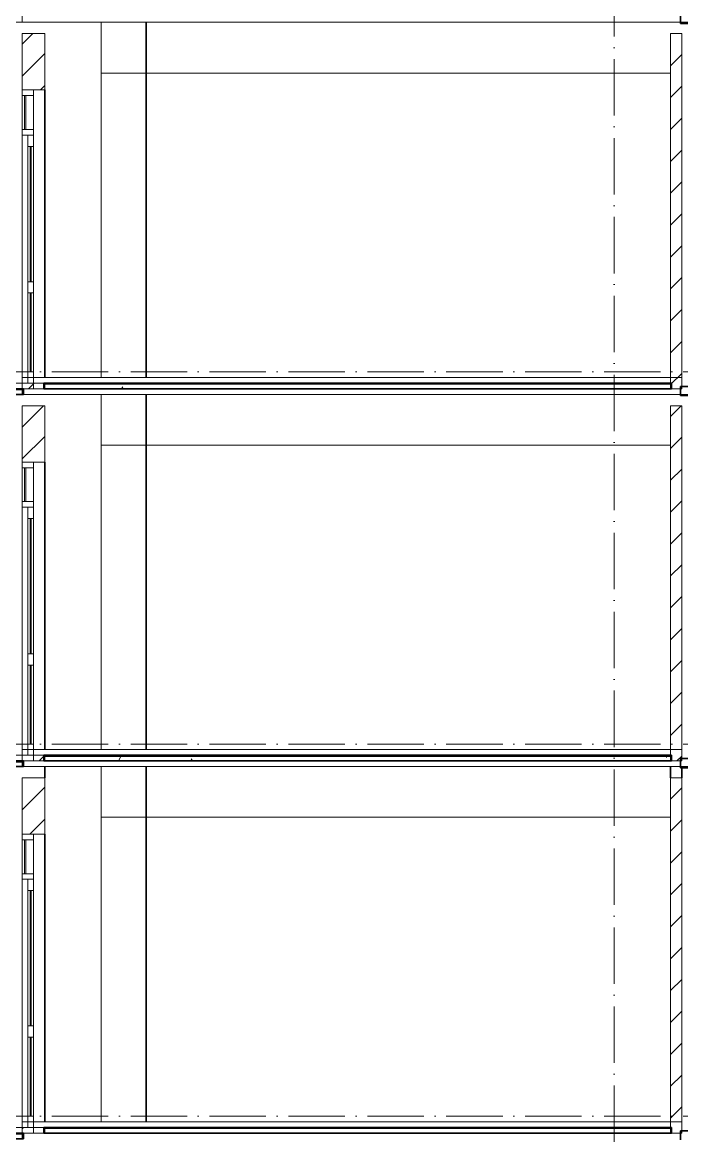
# Model space of a CAD drawing. Header units: millimetres. Extents: x -4940 to 55609, y -15283 to 93540.
# Drawn here: x 1100 to 6950, y 48100 to 58000 of the extents above; entities that cross this region are included whole.
import ezdxf

# ---------------------------------------------------------------- set-up
doc = ezdxf.new("R2010")
doc.units = ezdxf.units.MM
doc.linetypes.add('Grid Line', pattern=[14, 10, -2, 0, -2])
for name, color, linetype, lineweight in [('A-FLOR-MCUT', 3, 'Continuous', 9), ('CUA', 31, 'Continuous', 9), ('HATCH-TUONG', 152, 'Continuous', 9), ('NET CAT', 3, 'Continuous', 5), ('NET CATConcrete', 3, 'Continuous', 5), ('NET-CAT', 3, 'Continuous', 9), ('NET-THAY', 2, 'Continuous', 15), ('TRUC', 225, 'Continuous', 5)]:
    doc.layers.add(name, color=color, linetype=linetype, lineweight=lineweight)
pattern_1 = [(0, (21278.48, 39800), (1625.6, 406.4), [67.056, -1152.144, 67.056, -1152.144, -6502.4]), (0, (21278.48, 39800), (1625.6, 406.4), [-2438.4, 67.056, -2371.344, 67.056, -1152.144, -2844.8]), (0, (21278.48, 39800), (1625.6, 406.4), [-6096, 67.056, -745.744, 67.056, -1964.944]), (120, (21888.08, 40003.2), (-1164.753, 1204.611), [67.056, -1152.144, 67.056, -7654.544]), (120, (21888.08, 40003.2), (-1164.753, 1204.611), [-1286.256, -1152.144, 67.056, -2371.344, -4064]), (120, (21888.08, 40003.2), (-1164.753, 1204.611), [-4876.8, 67.056, -1152.144, 67.056, -2777.744]), (120, (21888.08, 40003.2), (-1164.753, 1204.611), [-6163.056, -745.744, 67.056, -1964.944]), (240, (22091.28, 40816), (-460.847, -1611.011), [67.056, -1152.144, 67.056, -7654.544]), (240, (22091.28, 40816), (-460.847, -1611.011), [-1286.256, -1152.144, 67.056, -2371.344, -4064]), (240, (22091.28, 40816), (-460.847, -1611.011), [-4876.8, 67.056, -1152.144, 67.056, -2777.744]), (240, (22091.28, 40816), (-460.847, -1611.011), [-6163.056, -745.744, 67.056, -1964.944])]
pattern_2 = [(45, (21278.48, 39800), (-141.4214, 141.4214), [])]

# ---------------------------------------------------------------- blocks, each defined once
blk = doc.blocks.new('CUA LO GIA - DB6-202766-MẶT CẮT A-A')
at = {"layer": 'CUA', "color": 130}
for p, q in [((1099.9, 24400), (1099.9, 24350)), ((1199.9, 24400), (1099.9, 24400)), ((1199.9, 24350), (1199.9, 24400)), ((1099.9, 24350), (1199.9, 24350)), ((1099.9, 24050), (1099.9, 24350)), ((1119.9, 24350), (1119.9, 24050)), ((1129.9, 24350), (1119.9, 24350)), ((1129.9, 24050), (1129.9, 24350)), ((1199.9, 24050), (1199.9, 24350)), ((1099.9, 24050), (1099.9, 24000)), ((1199.9, 24050), (1099.9, 24050)), ((1099.9, 24000), (1199.9, 24000)), ((1099.9, 21850), (1099.9, 24000)), ((1119.9, 24050), (1129.9, 24050)), ((1199.9, 24000), (1149.9, 24000)), ((1149.9, 24000), (1149.9, 23900)), ((1199.9, 24000), (1199.9, 24050)), ((1199.9, 23900), (1199.9, 24000)), ((1149.9, 23900), (1199.9, 23900)), ((1149.9, 23900), (1149.9, 22700)), ((1169.9, 23900), (1169.9, 22700)), ((1179.9, 23900), (1169.9, 23900)), ((1179.9, 22700), (1179.9, 23900)), ((1199.9, 23900), (1199.9, 22700)), ((1199.9, 22700), (1149.9, 22700)), ((1149.9, 22700), (1149.9, 22600)), ((1169.9, 22700), (1179.9, 22700)), ((1199.9, 22600), (1199.9, 22700)), ((1149.9, 22600), (1199.9, 22600)), ((1149.9, 22600), (1149.9, 21900)), ((1169.9, 22600), (1169.9, 21900)), ((1179.9, 22600), (1169.9, 22600)), ((1179.9, 21900), (1179.9, 22600)), ((1199.9, 22600), (1199.9, 21900)), ((1199.9, 21900), (1149.9, 21900)), ((1149.9, 21900), (1149.9, 21800)), ((1169.9, 21900), (1179.9, 21900)), ((1199.9, 21800), (1199.9, 21900)), ((1099.9, 21800), (1099.9, 21750)), ((1199.9, 21800), (1099.9, 21800)), ((1149.9, 21800), (1199.9, 21800)), ((1199.9, 21750), (1199.9, 21800)), ((1099.9, 21750), (1199.9, 21750))]:
    blk.add_line(p, q, dxfattribs=at)
blk = doc.blocks.new('ALC1807-ASCENT PLAZA-TANG DIEN HINH-TANG 5_rvt-9-MẶT CẮT A-A')
at = {"layer": 'HATCH-TUONG'}
h = blk.add_hatch(dxfattribs=at)
h.set_pattern_fill('FP_10', color=130, style=0, pattern_type=2)
h.set_pattern_definition(pattern_2)
h.paths.add_polyline_path([(1299.9, 48150), (1299.9, 48200), (1099.9, 48200), (1099.9, 48150)], flags=0)
h.paths.add_polyline_path([(1299.9, 50800), (1299.9, 51300), (1099.9, 51300), (1099.9, 50800)], flags=0)
h = blk.add_hatch(dxfattribs=at)
h.set_pattern_fill('FP_10', color=130, style=0, pattern_type=2)
h.set_pattern_definition(pattern_2)
h.paths.add_polyline_path([(6949.9, 48150), (6949.9, 51300), (6849.9, 51300), (6849.9, 48150)], flags=0)
at = {"layer": 'NET CAT', "lineweight": 9}
h = blk.add_hatch(dxfattribs=at)
h.set_pattern_fill('FP_9', color=130, style=0, pattern_type=2)
h.set_pattern_definition(pattern_1)
h.paths.add_polyline_path([(6859.9, 48190), (6859.9, 48200), (1289.9, 48200), (1289.9, 48190), (6425.5, 48190)], flags=0)
h = blk.add_hatch(dxfattribs=at)
h.set_pattern_fill('FP_9', color=130, style=0, pattern_type=2)
h.set_pattern_definition(pattern_1)
h.paths.add_polyline_path([(6425.5, 48150), (6859.9, 48150), (6859.9, 48190), (1289.9, 48190), (1289.9, 48150), (4801.9, 48150)], flags=0)
at = {"layer": 'A-FLOR-MCUT', "color": 130}
for p, q in [((1109.9, 48140), (99.9, 48140)), ((6859.9, 48190), (1289.9, 48190))]:
    blk.add_line(p, q, dxfattribs=at)
at = {"layer": 'NET-CAT', "color": 130}
for p, q in [((1099.9, 51300), (1099.9, 50800)), ((1299.9, 51300), (1099.9, 51300)), ((1299.9, 50800), (1299.9, 51300)), ((6949.9, 51300), (6849.9, 51300)), ((6849.9, 51300), (6849.9, 48150)), ((6949.9, 48150), (6949.9, 51300)), ((1099.9, 50800), (1299.9, 50800)), ((1099.9, 48200), (1099.9, 48150)), ((1299.9, 48200), (1099.9, 48200)), ((1099.9, 48150), (1299.9, 48150)), ((1299.9, 48150), (1299.9, 48200)), ((6849.9, 48150), (6949.9, 48150))]:
    blk.add_line(p, q, dxfattribs=at)
at = {"layer": 'NET-CAT', "color": 50, "lineweight": 35}
for p, q in [((1109.9, 48150), (99.9, 48150)), ((1109.9, 48100), (1109.9, 48150)), ((6859.9, 48200), (1289.9, 48200)), ((1289.9, 48200), (1289.9, 48150)), ((1289.9, 48150), (6859.9, 48150)), ((6859.9, 48150), (6859.9, 48200)), ((8849.9, 48170), (6939.9, 48170)), ((6939.9, 48170), (6939.9, 48090)), ((99.9, 48100), (1109.9, 48100))]:
    blk.add_line(p, q, dxfattribs=at)
at = {"layer": 'NET-THAY', "color": 50, "lineweight": 35}
for p, q in [((1299.9, 51400), (1299.9, 51300)), ((2199.9, 51400), (2199.9, 48250)), ((6849.9, 51300), (6849.9, 51400)), ((6949.9, 51390), (6949.9, 51300)), ((1299.9, 50800), (1299.9, 48250))]:
    blk.add_line(p, q, dxfattribs=at)
at = {"color": 50, "lineweight": 35}
blk.add_blockref('CUA LO GIA - DB6-202766-MẶT CẮT A-A', (0, 26400), dxfattribs=at)
blk = doc.blocks.new('ALC1807-ASCENT PLAZA-TANG DIEN HINH-TANG 5_rvt-10-MẶT CẮT A-A')
at = {"layer": 'HATCH-TUONG'}
h = blk.add_hatch(dxfattribs=at)
h.set_pattern_fill('FP_10', color=130, style=0, pattern_type=2)
h.set_pattern_definition(pattern_2)
h.paths.add_polyline_path([(1299.9, 51450), (1299.9, 51500), (1099.9, 51500), (1099.9, 51450)], flags=0)
h.paths.add_polyline_path([(1299.9, 54100), (1299.9, 54600), (1099.9, 54600), (1099.9, 54100)], flags=0)
h = blk.add_hatch(dxfattribs=at)
h.set_pattern_fill('FP_10', color=130, style=0, pattern_type=2)
h.set_pattern_definition(pattern_2)
h.paths.add_polyline_path([(6849.9, 51450), (6949.9, 51450), (6949.9, 54600), (6849.9, 54600), (6849.9, 51859.3)], flags=0)
at = {"layer": 'NET CAT', "lineweight": 9}
h = blk.add_hatch(dxfattribs=at)
h.set_pattern_fill('FP_9', color=130, style=0, pattern_type=2)
h.set_pattern_definition(pattern_1)
h.paths.add_polyline_path([(6859.9, 51490), (6859.9, 51500), (1289.9, 51500), (1289.9, 51490), (6425.5, 51490)], flags=0)
h = blk.add_hatch(dxfattribs=at)
h.set_pattern_fill('FP_9', color=130, style=0, pattern_type=2)
h.set_pattern_definition(pattern_1)
h.paths.add_polyline_path([(6425.5, 51450), (6859.9, 51450), (6859.9, 51490), (1289.9, 51490), (1289.9, 51450), (4801.9, 51450)], flags=0)
at = {"layer": 'A-FLOR-MCUT', "color": 130}
for p, q in [((6859.9, 51490), (1289.9, 51490)), ((1109.9, 51440), (99.9, 51440))]:
    blk.add_line(p, q, dxfattribs=at)
at = {"layer": 'NET-CAT', "color": 130}
for p, q in [((1099.9, 54600), (1099.9, 54100)), ((1299.9, 54600), (1099.9, 54600)), ((1299.9, 54100), (1299.9, 54600)), ((6949.9, 54600), (6849.9, 54600)), ((6849.9, 54600), (6849.9, 51450)), ((6949.9, 51450), (6949.9, 54600)), ((1099.9, 54100), (1299.9, 54100)), ((1099.9, 51500), (1099.9, 51450)), ((1299.9, 51500), (1099.9, 51500)), ((1299.9, 51450), (1299.9, 51500)), ((1099.9, 51450), (1299.9, 51450)), ((6849.9, 51450), (6949.9, 51450))]:
    blk.add_line(p, q, dxfattribs=at)
at = {"layer": 'NET-CAT', "color": 50, "lineweight": 35}
for p, q in [((6859.9, 51500), (1289.9, 51500)), ((1289.9, 51500), (1289.9, 51450)), ((6859.9, 51450), (6859.9, 51500)), ((1109.9, 51450), (99.9, 51450)), ((99.9, 51400), (1109.9, 51400)), ((1109.9, 51400), (1109.9, 51450)), ((1289.9, 51450), (6859.9, 51450)), ((8849.9, 51470), (6939.9, 51470)), ((6939.9, 51470), (6939.9, 51390)), ((6939.9, 51390), (8849.9, 51390))]:
    blk.add_line(p, q, dxfattribs=at)
at = {"layer": 'NET-THAY', "color": 50, "lineweight": 35}
for p, q in [((2199.9, 54700), (2199.9, 51550)), ((1299.9, 54100), (1299.9, 51550))]:
    blk.add_line(p, q, dxfattribs=at)
at = {"color": 50, "lineweight": 35}
blk.add_blockref('CUA LO GIA - DB6-202766-MẶT CẮT A-A', (0, 29700), dxfattribs=at)
blk = doc.blocks.new('ALC1807-ASCENT PLAZA-TANG DIEN HINH-TANG 5_rvt-11-MẶT CẮT A-A')
at = {"layer": 'HATCH-TUONG'}
h = blk.add_hatch(dxfattribs=at)
h.set_pattern_fill('FP_10', color=130, style=0, pattern_type=2)
h.set_pattern_definition(pattern_2)
h.paths.add_polyline_path([(1299.9, 54750), (1299.9, 54800), (1099.9, 54800), (1099.9, 54750)], flags=0)
h.paths.add_polyline_path([(1299.9, 57400), (1299.9, 57900), (1099.9, 57900), (1099.9, 57400)], flags=0)
h = blk.add_hatch(dxfattribs=at)
h.set_pattern_fill('FP_10', color=130, style=0, pattern_type=2)
h.set_pattern_definition(pattern_2)
h.paths.add_polyline_path([(6949.9, 54750), (6949.9, 57900), (6849.9, 57900), (6849.9, 54750)], flags=0)
at = {"layer": 'NET CAT', "lineweight": 9}
h = blk.add_hatch(dxfattribs=at)
h.set_pattern_fill('FP_9', color=130, style=0, pattern_type=2)
h.set_pattern_definition(pattern_1)
h.paths.add_polyline_path([(6425.5, 54750), (6859.9, 54750), (6859.9, 54790), (1289.9, 54790), (1289.9, 54750), (4801.9, 54750)], flags=0)
h = blk.add_hatch(dxfattribs=at)
h.set_pattern_fill('FP_9', color=130, style=0, pattern_type=2)
h.set_pattern_definition(pattern_1)
h.paths.add_polyline_path([(99.9, 54700), (1109.9, 54700), (1109.9, 54740), (99.9, 54740)], flags=0)
at = {"layer": 'A-FLOR-MCUT', "color": 130}
for p, q in [((6859.9, 54790), (1289.9, 54790)), ((1109.9, 54740), (99.9, 54740))]:
    blk.add_line(p, q, dxfattribs=at)
at = {"layer": 'NET-CAT', "color": 130}
for p, q in [((1099.9, 57900), (1099.9, 57400)), ((1299.9, 57900), (1099.9, 57900)), ((1299.9, 57400), (1299.9, 57900)), ((6949.9, 57900), (6849.9, 57900)), ((6849.9, 57900), (6849.9, 54750)), ((6949.9, 54750), (6949.9, 57900)), ((1099.9, 57400), (1299.9, 57400)), ((1099.9, 54800), (1099.9, 54750)), ((1299.9, 54800), (1099.9, 54800)), ((1099.9, 54750), (1299.9, 54750)), ((1299.9, 54750), (1299.9, 54800)), ((6849.9, 54750), (6949.9, 54750))]:
    blk.add_line(p, q, dxfattribs=at)
at = {"layer": 'NET-CAT', "color": 50, "lineweight": 35}
for p, q in [((1109.9, 54750), (99.9, 54750)), ((1109.9, 54700), (1109.9, 54750)), ((6859.9, 54800), (1289.9, 54800)), ((1289.9, 54800), (1289.9, 54750)), ((1289.9, 54750), (6859.9, 54750)), ((6859.9, 54750), (6859.9, 54800)), ((8849.9, 54770), (6939.9, 54770)), ((6939.9, 54770), (6939.9, 54690)), ((99.9, 54700), (1109.9, 54700)), ((6939.9, 54690), (8849.9, 54690))]:
    blk.add_line(p, q, dxfattribs=at)
at = {"layer": 'NET-THAY', "color": 50, "lineweight": 35}
for p, q in [((2199.9, 58000), (2199.9, 54850)), ((1299.9, 57400), (1299.9, 54850))]:
    blk.add_line(p, q, dxfattribs=at)
at = {"color": 50, "lineweight": 35}
blk.add_blockref('CUA LO GIA - DB6-202766-MẶT CẮT A-A', (0, 33000), dxfattribs=at)
blk = doc.blocks.new('ALC1807-ASCENT PLAZA-TANG DIEN HINH-TANG 5_rvt-12-MẶT CẮT A-A')
at = {"layer": 'NET-CAT', "color": 50, "lineweight": 35}
for p, q in [((6939.9, 58070), (6939.9, 57990)), ((6939.9, 57990), (8849.9, 57990))]:
    blk.add_line(p, q, dxfattribs=at)

msp = doc.modelspace()

# ---------------------------------------------------------------- linework, layer by layer
at = {"layer": 'NET CAT'}
for p, q in [((1799.9, 54850), (1799.9, 58000)), ((1799.9, 51550), (1799.9, 54700)), ((1799.9, 48250), (1799.9, 51400))]:
    msp.add_line(p, q, dxfattribs=at)
at = {"layer": 'NET CATConcrete'}
for p, q in [((1799.9, 57550), (6849.9, 57550)), ((1799.9, 54250), (6849.9, 54250)), ((1799.9, 50950), (6849.9, 50950))]:
    msp.add_line(p, q, dxfattribs=at)
at = {"layer": 'NET-CAT', "lineweight": 15}
for p, q in [((1099.9, 58000), (1099.9, 58150)), ((299.9, 58000), (11299.9, 58000)), ((6949.9, 54850), (1099.9, 54850)), ((1099.9, 54700), (1099.9, 54850)), ((1099.9, 54800), (-0.1, 54800)), ((299.9, 54700), (11299.9, 54700)), ((1099.9, 51500), (-0.1, 51500)), ((6949.9, 51550), (1099.9, 51550)), ((1099.9, 51400), (1099.9, 51550)), ((299.9, 51400), (11299.9, 51400)), ((6949.9, 48250), (1099.9, 48250)), ((1099.9, 48100), (1099.9, 48250)), ((1099.9, 48200), (-0.1, 48200))]:
    msp.add_line(p, q, dxfattribs=at)
at = {"layer": 'TRUC', "linetype": 'Grid Line', "ltscale": 50}
for p, q in [((6349.9, -12136), (6349.9, 93540.4)), ((-4939.7, 54900), (51521, 54900)), ((-4939.7, 51600), (51521, 51600)), ((-4939.7, 48300), (51521, 48300))]:
    msp.add_line(p, q, dxfattribs=at)

# ---------------------------------------------------------------- block references
at = {"lineweight": 5}
for name in ['ALC1807-ASCENT PLAZA-TANG DIEN HINH-TANG 5_rvt-12-MẶT CẮT A-A', 'ALC1807-ASCENT PLAZA-TANG DIEN HINH-TANG 5_rvt-11-MẶT CẮT A-A', 'ALC1807-ASCENT PLAZA-TANG DIEN HINH-TANG 5_rvt-10-MẶT CẮT A-A', 'ALC1807-ASCENT PLAZA-TANG DIEN HINH-TANG 5_rvt-9-MẶT CẮT A-A']:
    msp.add_blockref(name, (0, 0), dxfattribs=at)

doc.saveas('drawing.dxf')
